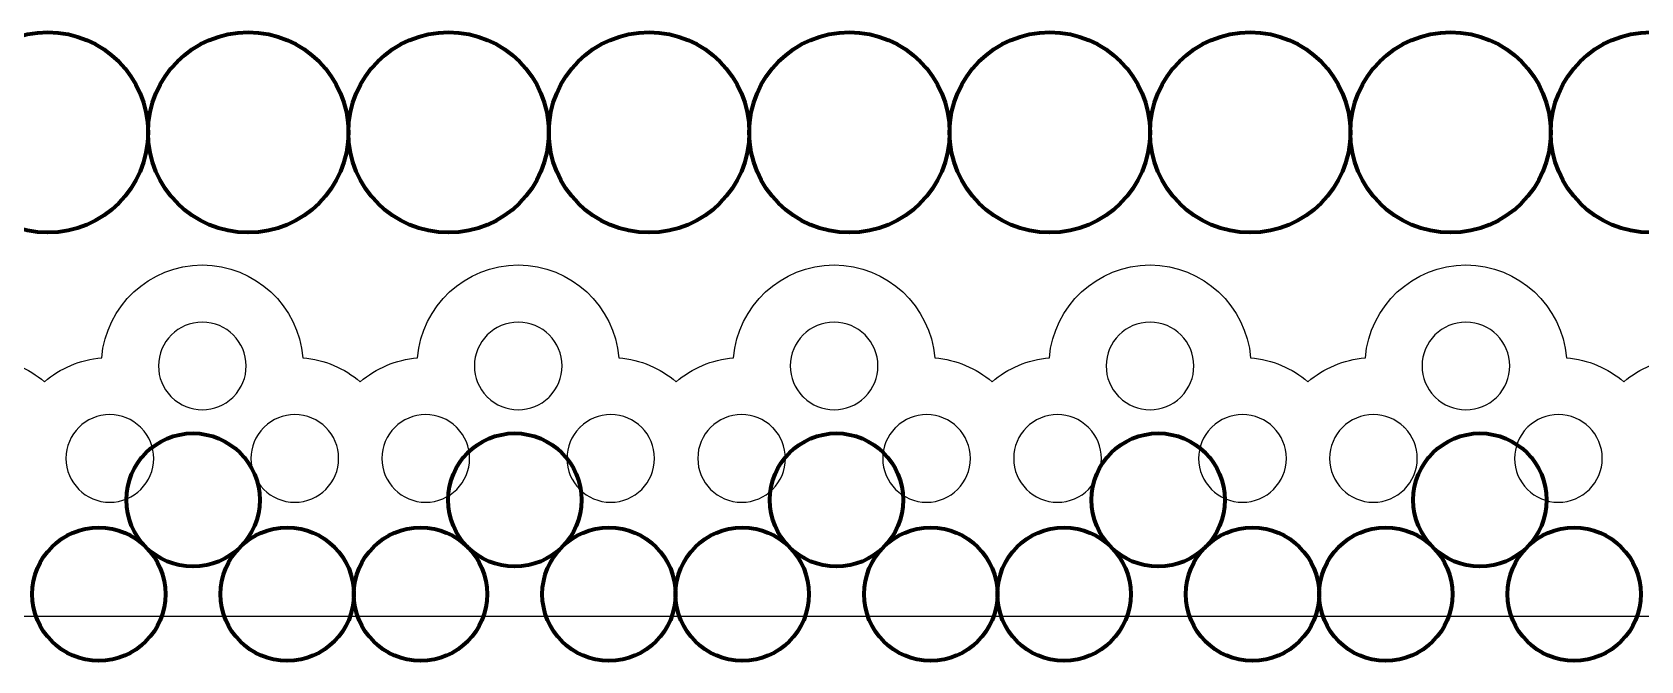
# Model space of a CAD drawing. Header units: centimetres. Extents: x -18.5 to 18.5, y -10.1 to 10.4.
# Drawn here: x -11.8 to -4.16, y -0.46 to 2.53 of the extents above; entities that cross this region are included whole.
import ezdxf

# ---------------------------------------------------------------- set-up
doc = ezdxf.new("R2010")
doc.units = ezdxf.units.CM
doc.header["$MEASUREMENT"] = 0
doc.layers.add('Layer 1', color=7, linetype='Continuous')

msp = doc.modelspace()

# ---------------------------------------------------------------- linework, layer by layer
at = {"layer": 'Layer 1', "color": 7, "lineweight": 211}
for centre, major_axis in [((-11.72767, 2.04987), (0, 0.47625)), ((-10.77517, 2.04987), (0, 0.47625)), ((-9.82267, 2.04987), (0, 0.47625)), ((-8.87017, 2.04987), (0, 0.47625)), ((-7.91767, 2.04987), (0, 0.47625)), ((-6.96517, 2.04987), (0, 0.47625)), ((-6.01267, 2.04987), (0, 0.47625)), ((-5.06017, 2.04987), (0, 0.47625)), ((-4.10767, 2.04987), (0, 0.47625)), ((-11.03745, 0.30248), (0, 0.31686)), ((-9.50824, 0.30248), (0, 0.31686)), ((-7.97903, 0.30248), (0, 0.31686)), ((-6.44981, 0.30248), (0, 0.31686)), ((-4.9206, 0.30248), (0, 0.31686)), ((-11.4852, -0.14524), (0, 0.31686)), ((-10.5897, -0.14524), (0, 0.31686)), ((-9.95599, -0.14524), (0, 0.31684)), ((-9.06048, -0.14524), (0, 0.31684)), ((-8.42678, -0.14524), (0, 0.31686)), ((-7.53127, -0.14524), (0, 0.31686)), ((-6.89757, -0.14524), (0, 0.31684)), ((-6.00206, -0.14524), (0, 0.31686)), ((-5.36836, -0.14524), (0, 0.31686)), ((-4.47287, -0.14524), (0, 0.31686))]:
    msp.add_ellipse(centre, major_axis=major_axis, ratio=1, dxfattribs=at)
at = {"layer": 'Layer 1'}
for points, knots in [([(4.49952, 0.97789), (4.47983, 1.22461), (4.27314, 1.41945), (4.02144, 1.41945), (4.02144, 1.41945), (3.76977, 1.41945), (3.56313, 1.22458), (3.5435, 0.97789), (3.5435, 0.97789), (3.43984, 0.96961), (3.34546, 0.92847), (3.27077, 0.86465), (3.27077, 0.86465), (3.19603, 0.92847), (3.1017, 0.96961), (2.99804, 0.97789), (2.99804, 0.97789), (2.97835, 1.22461), (2.77166, 1.41945), (2.51996, 1.41945), (2.51996, 1.41945), (2.26829, 1.41945), (2.06165, 1.22458), (2.04202, 0.97789), (2.04202, 0.97789), (1.93836, 0.96961), (1.84401, 0.92847), (1.76929, 0.86465), (1.76929, 0.86465), (1.69455, 0.92847), (1.60017, 0.96961), (1.4965, 0.97789), (1.4965, 0.97789), (1.47687, 1.22461), (1.2702, 1.41945), (1.01853, 1.41945), (1.01853, 1.41945), (0.76681, 1.41945), (0.56017, 1.22458), (0.54048, 0.97789), (0.54048, 0.97789), (0.43682, 0.96961), (0.34252, 0.92847), (0.26775, 0.86465), (0.26775, 0.86465), (0.19306, 0.92847), (0.09868, 0.96961), (-0.00493, 0.97789), (-0.00493, 0.97789), (-0.02462, 1.22461), (-0.23128, 1.41945), (-0.48293, 1.41945), (-0.48293, 1.41945), (-0.73468, 1.41945), (-0.94132, 1.22458), (-0.96101, 0.97789), (-0.96101, 0.97789), (-1.06467, 0.96961), (-1.15897, 0.92847), (-1.23374, 0.86465), (-1.23374, 0.86465), (-1.30843, 0.92847), (-1.40281, 0.96961), (-1.50642, 0.97789), (-1.50642, 0.97789), (-1.52611, 1.22461), (-1.73277, 1.41945), (-1.98442, 1.41945), (-1.98442, 1.41945), (-2.23614, 1.41945), (-2.44281, 1.22458), (-2.4625, 0.97789), (-2.4625, 0.97789), (-2.56611, 0.96961), (-2.66046, 0.92847), (-2.73518, 0.86465), (-2.73518, 0.86465), (-2.8099, 0.92847), (-2.9043, 0.96961), (-3.00791, 0.97789), (-3.00791, 0.97789), (-3.0276, 1.22461), (-3.23426, 1.41945), (-3.48591, 1.41945), (-3.48591, 1.41945), (-3.73763, 1.41945), (-3.9443, 1.22458), (-3.96393, 0.97789), (-3.96393, 0.97789), (-4.06759, 0.96961), (-4.16194, 0.92849), (-4.23666, 0.86467), (-4.23666, 0.86467), (-4.31138, 0.92849), (-4.40573, 0.96963), (-4.50939, 0.97789), (-4.50939, 0.97789), (-4.52902, 1.22461), (-4.73569, 1.41945), (-4.98739, 1.41945), (-4.98739, 1.41945), (-5.23909, 1.41945), (-5.44578, 1.22458), (-5.46539, 0.97789), (-5.46539, 0.97789), (-5.56905, 0.96961), (-5.66343, 0.92847), (-5.73815, 0.86465), (-5.73815, 0.86465), (-5.81287, 0.92847), (-5.90727, 0.96961), (-6.01088, 0.97789), (-6.01088, 0.97789), (-6.03057, 1.22461), (-6.23723, 1.41945), (-6.4889, 1.41945), (-6.4889, 1.41945), (-6.74057, 1.41945), (-6.94726, 1.22458), (-6.96695, 0.97789), (-6.96695, 0.97789), (-7.07059, 0.96961), (-7.16494, 0.92847), (-7.23966, 0.86465), (-7.23966, 0.86465), (-7.31438, 0.92847), (-7.40873, 0.96961), (-7.51237, 0.97789), (-7.51237, 0.97789), (-7.53206, 1.22461), (-7.73872, 1.41945), (-7.99042, 1.41945), (-7.99042, 1.41945), (-8.24209, 1.41945), (-8.44876, 1.22458), (-8.46844, 0.97789), (-8.46844, 0.97789), (-8.57208, 0.96961), (-8.66643, 0.92847), (-8.74117, 0.86465), (-8.74117, 0.86465), (-8.81589, 0.92847), (-8.91024, 0.96961), (-9.01388, 0.97789), (-9.01388, 0.97789), (-9.03357, 1.22461), (-9.24023, 1.41945), (-9.49193, 1.41945), (-9.49193, 1.41945), (-9.74363, 1.41945), (-9.95027, 1.22458), (-9.96995, 0.97789), (-9.96995, 0.97789), (-10.07359, 0.96961), (-10.16794, 0.92847), (-10.24266, 0.86465), (-10.24266, 0.86465), (-10.31738, 0.92847), (-10.41176, 0.96961), (-10.51539, 0.97789), (-10.51539, 0.97789), (-10.53508, 1.22461), (-10.74171, 1.41945), (-10.99339, 1.41945), (-10.99339, 1.41945), (-11.24509, 1.41945), (-11.45175, 1.22458), (-11.47144, 0.97789), (-11.47144, 0.97789), (-11.57508, 0.96961), (-11.66945, 0.92847), (-11.74417, 0.86467), (-11.74417, 0.86467), (-11.81886, 0.92849), (-11.91324, 0.96963), (-12.01685, 0.97789), (-12.01685, 0.97789), (-12.03654, 1.22461), (-12.2432, 1.41945), (-12.4949, 1.41945), (-12.4949, 1.41945), (-12.7466, 1.41945), (-12.95324, 1.22458), (-12.97292, 0.97789), (-12.97292, 0.97789), (-13.07656, 0.96961), (-13.17091, 0.92847), (-13.24563, 0.86465), (-13.24563, 0.86465), (-13.32035, 0.92847), (-13.4147, 0.96961), (-13.51834, 0.97789), (-13.51834, 0.97789), (-13.53803, 1.22461), (-13.74469, 1.41945), (-13.99639, 1.41945), (-13.99639, 1.41945), (-14.24806, 1.41945), (-14.45473, 1.22458), (-14.47441, 0.97789), (-14.47441, 0.97789), (-14.57805, 0.96961), (-14.6724, 0.92847), (-14.74712, 0.86465), (-14.74712, 0.86465), (-14.82184, 0.92847), (-14.91619, 0.96961), (-15.01983, 0.97789), (-15.01983, 0.97789), (-15.03952, 1.22461), (-15.24615, 1.41945), (-15.49785, 1.41945), (-15.49785, 1.41945), (-15.74955, 1.41945), (-15.95621, 1.22458), (-15.97587, 0.97789), (-15.97587, 0.97789), (-16.07951, 0.96961), (-16.17386, 0.92847), (-16.2486, 0.86465), (-16.2486, 0.86465), (-16.32332, 0.92847), (-16.41767, 0.96961), (-16.52131, 0.97789), (-16.52131, 0.97789), (-16.541, 1.22461), (-16.74763, 1.41945), (-16.99933, 1.41945), (-16.99933, 1.41945), (-17.25103, 1.41945), (-17.45767, 1.22458), (-17.47735, 0.97789), (-17.47735, 0.97789), (-17.72407, 0.9582), (-17.91891, 0.75157), (-17.91891, 0.49987), (-17.91891, 0.49987), (-17.91891, 0.43611), (-17.91891, 0.31961), (-17.91891, 0.31961), (-17.91891, 0.31961), (-17.91891, 0.31961), (-17.91891, -0.25096), (-17.91891, -0.25096), (-17.91891, -0.25096), (-17.91891, -0.25096), (4.94111, -0.25097), (4.94111, -0.25097), (4.94111, -0.25097), (4.94111, -0.25097), (4.94111, 0.3196), (4.94111, 0.3196), (4.94111, 0.3196), (4.94111, 0.3196), (4.94111, 0.4361), (4.94111, 0.49986), (4.94111, 0.49986), (4.94108, 0.75156), (4.74624, 0.9582), (4.49952, 0.97789)], [0, 0, 0, 0, 0.0151515, 0.0151515, 0.0151515, 0.0151515, 0.030303, 0.030303, 0.030303, 0.030303, 0.0454545, 0.0454545, 0.0454545, 0.0454545, 0.0606061, 0.0606061, 0.0606061, 0.0606061, 0.0757576, 0.0757576, 0.0757576, 0.0757576, 0.0909091, 0.0909091, 0.0909091, 0.0909091, 0.1060606, 0.1060606, 0.1060606, 0.1060606, 0.1212121, 0.1212121, 0.1212121, 0.1212121, 0.1363636, 0.1363636, 0.1363636, 0.1363636, 0.1515152, 0.1515152, 0.1515152, 0.1515152, 0.1666667, 0.1666667, 0.1666667, 0.1666667, 0.1818182, 0.1818182, 0.1818182, 0.1818182, 0.1969697, 0.1969697, 0.1969697, 0.1969697, 0.2121212, 0.2121212, 0.2121212, 0.2121212, 0.2272727, 0.2272727, 0.2272727, 0.2272727, 0.2424242, 0.2424242, 0.2424242, 0.2424242, 0.2575758, 0.2575758, 0.2575758, 0.2575758, 0.2727273, 0.2727273, 0.2727273, 0.2727273, 0.2878788, 0.2878788, 0.2878788, 0.2878788, 0.3030303, 0.3030303, 0.3030303, 0.3030303, 0.3181818, 0.3181818, 0.3181818, 0.3181818, 0.3333333, 0.3333333, 0.3333333, 0.3333333, 0.3484848, 0.3484848, 0.3484848, 0.3484848, 0.3636364, 0.3636364, 0.3636364, 0.3636364, 0.3787879, 0.3787879, 0.3787879, 0.3787879, 0.3939394, 0.3939394, 0.3939394, 0.3939394, 0.4090909, 0.4090909, 0.4090909, 0.4090909, 0.4242424, 0.4242424, 0.4242424, 0.4242424, 0.4393939, 0.4393939, 0.4393939, 0.4393939, 0.4545455, 0.4545455, 0.4545455, 0.4545455, 0.469697, 0.469697, 0.469697, 0.469697, 0.4848485, 0.4848485, 0.4848485, 0.4848485, 0.5, 0.5, 0.5, 0.5, 0.5151515, 0.5151515, 0.5151515, 0.5151515, 0.530303, 0.530303, 0.530303, 0.530303, 0.5454545, 0.5454545, 0.5454545, 0.5454545, 0.5606061, 0.5606061, 0.5606061, 0.5606061, 0.5757576, 0.5757576, 0.5757576, 0.5757576, 0.5909091, 0.5909091, 0.5909091, 0.5909091, 0.6060606, 0.6060606, 0.6060606, 0.6060606, 0.6212121, 0.6212121, 0.6212121, 0.6212121, 0.6363636, 0.6363636, 0.6363636, 0.6363636, 0.6515152, 0.6515152, 0.6515152, 0.6515152, 0.6666667, 0.6666667, 0.6666667, 0.6666667, 0.6818182, 0.6818182, 0.6818182, 0.6818182, 0.6969697, 0.6969697, 0.6969697, 0.6969697, 0.7121212, 0.7121212, 0.7121212, 0.7121212, 0.7272727, 0.7272727, 0.7272727, 0.7272727, 0.7424242, 0.7424242, 0.7424242, 0.7424242, 0.7575758, 0.7575758, 0.7575758, 0.7575758, 0.7727273, 0.7727273, 0.7727273, 0.7727273, 0.7878788, 0.7878788, 0.7878788, 0.7878788, 0.8030303, 0.8030303, 0.8030303, 0.8030303, 0.8181818, 0.8181818, 0.8181818, 0.8181818, 0.8333333, 0.8333333, 0.8333333, 0.8333333, 0.8484848, 0.8484848, 0.8484848, 0.8484848, 0.8636364, 0.8636364, 0.8636364, 0.8636364, 0.8787879, 0.8787879, 0.8787879, 0.8787879, 0.8939394, 0.8939394, 0.8939394, 0.8939394, 0.9090909, 0.9090909, 0.9090909, 0.9090909, 0.9242424, 0.9242424, 0.9242424, 0.9242424, 0.9393939, 0.9393939, 0.9393939, 0.9393939, 0.9545455, 0.9545455, 0.9545455, 0.9545455, 0.969697, 0.969697, 0.969697, 0.969697, 1, 1, 1, 1]), ([(-10.84489, 0.7935), (-10.84489, 0.7935), (-10.84656, 0.79183), (-10.84838, 0.79001), (-10.84838, 0.79001), (-10.88754, 0.75202), (-10.93903, 0.73109), (-10.99335, 0.73109), (-10.99335, 0.73109), (-11.04772, 0.73109), (-11.09924, 0.75205), (-11.13943, 0.7911), (-11.13943, 0.7911), (-11.13943, 0.7911), (-11.14176, 0.79343), (-11.14274, 0.79441), (-11.14274, 0.79441), (-11.18079, 0.83357), (-11.20174, 0.88508), (-11.20174, 0.93948), (-11.20174, 0.93948), (-11.20174, 1.05439), (-11.10824, 1.14789), (-10.99333, 1.14789), (-10.99333, 1.14789), (-10.87842, 1.14789), (-10.78497, 1.05439), (-10.78497, 0.93948), (-10.78497, 0.93948), (-10.78498, 0.88518), (-10.80589, 0.83366), (-10.84489, 0.7935)], [0, 0, 0, 0, 0.1111111, 0.1111111, 0.1111111, 0.1111111, 0.2222222, 0.2222222, 0.2222222, 0.2222222, 0.3333333, 0.3333333, 0.3333333, 0.3333333, 0.4444444, 0.4444444, 0.4444444, 0.4444444, 0.5555556, 0.5555556, 0.5555556, 0.5555556, 0.6666667, 0.6666667, 0.6666667, 0.6666667, 0.7777778, 0.7777778, 0.7777778, 0.7777778, 1, 1, 1, 1]), ([(-9.34377, 0.79313), (-9.34377, 0.79313), (-9.34533, 0.7916), (-9.34681, 0.79011), (-9.34681, 0.79011), (-9.38597, 0.75206), (-9.43751, 0.73111), (-9.49191, 0.73111), (-9.49191, 0.73111), (-9.54628, 0.73111), (-9.5978, 0.75207), (-9.63764, 0.79077), (-9.63764, 0.79077), (-9.63764, 0.79077), (-9.63928, 0.79241), (-9.64129, 0.79445), (-9.64129, 0.79445), (-9.67934, 0.83361), (-9.70027, 0.88512), (-9.70027, 0.93949), (-9.70027, 0.93949), (-9.70027, 1.0544), (-9.60679, 1.1479), (-9.49188, 1.1479), (-9.49188, 1.1479), (-9.37697, 1.1479), (-9.28347, 1.0544), (-9.28347, 0.93949), (-9.28347, 0.93949), (-9.28347, 0.88512), (-9.30443, 0.83361), (-9.34377, 0.79313)], [0, 0, 0, 0, 0.1111111, 0.1111111, 0.1111111, 0.1111111, 0.2222222, 0.2222222, 0.2222222, 0.2222222, 0.3333333, 0.3333333, 0.3333333, 0.3333333, 0.4444444, 0.4444444, 0.4444444, 0.4444444, 0.5555556, 0.5555556, 0.5555556, 0.5555556, 0.6666667, 0.6666667, 0.6666667, 0.6666667, 0.7777778, 0.7777778, 0.7777778, 0.7777778, 1, 1, 1, 1]), ([(-7.84171, 0.79374), (-7.84171, 0.79374), (-7.84433, 0.79109), (-7.84533, 0.79009), (-7.84533, 0.79009), (-7.88451, 0.75204), (-7.93603, 0.73111), (-7.9904, 0.73111), (-7.9904, 0.73111), (-8.04477, 0.73111), (-8.09626, 0.75207), (-8.13611, 0.79075), (-8.13611, 0.79075), (-8.13611, 0.79075), (-8.13704, 0.79165), (-8.13704, 0.79165), (-8.13704, 0.79165), (-8.13704, 0.79165), (-8.13744, 0.79205), (-8.13947, 0.79408), (-8.13947, 0.79408), (-8.13947, 0.79408), (-8.13987, 0.7945), (-8.13987, 0.7945), (-8.13987, 0.7945), (-8.17786, 0.83366), (-8.19879, 0.88515), (-8.19879, 0.93949), (-8.19879, 0.93949), (-8.19879, 1.0544), (-8.10531, 1.1479), (-7.99043, 1.1479), (-7.99043, 1.1479), (-7.87552, 1.1479), (-7.78202, 1.0544), (-7.78202, 0.93949), (-7.78202, 0.93949), (-7.78199, 0.88507), (-7.80297, 0.83356), (-7.84171, 0.79374)], [0, 0, 0, 0, 0.0909091, 0.0909091, 0.0909091, 0.0909091, 0.1818182, 0.1818182, 0.1818182, 0.1818182, 0.2727273, 0.2727273, 0.2727273, 0.2727273, 0.3636364, 0.3636364, 0.3636364, 0.3636364, 0.4545455, 0.4545455, 0.4545455, 0.4545455, 0.5454545, 0.5454545, 0.5454545, 0.5454545, 0.6363636, 0.6363636, 0.6363636, 0.6363636, 0.7272727, 0.7272727, 0.7272727, 0.7272727, 0.8181818, 0.8181818, 0.8181818, 0.8181818, 1, 1, 1, 1]), ([(-6.34078, 0.79313), (-6.34094, 0.793), (-6.34136, 0.79255), (-6.34377, 0.79011), (-6.34377, 0.79011), (-6.38293, 0.75206), (-6.43447, 0.73108), (-6.48889, 0.73108), (-6.48889, 0.73108), (-6.54329, 0.73108), (-6.5948, 0.75204), (-6.63465, 0.79077), (-6.63465, 0.79077), (-6.63465, 0.79077), (-6.6382, 0.79434), (-6.63822, 0.79437), (-6.63822, 0.79437), (-6.67632, 0.83353), (-6.6973, 0.88507), (-6.6973, 0.93947), (-6.6973, 0.93947), (-6.6973, 1.05438), (-6.6038, 1.14788), (-6.48889, 1.14788), (-6.48889, 1.14788), (-6.37398, 1.14788), (-6.2805, 1.05438), (-6.2805, 0.93947), (-6.2805, 0.93947), (-6.28053, 0.88504), (-6.30149, 0.83353), (-6.34078, 0.79313)], [0, 0, 0, 0, 0.1111111, 0.1111111, 0.1111111, 0.1111111, 0.2222222, 0.2222222, 0.2222222, 0.2222222, 0.3333333, 0.3333333, 0.3333333, 0.3333333, 0.4444444, 0.4444444, 0.4444444, 0.4444444, 0.5555556, 0.5555556, 0.5555556, 0.5555556, 0.6666667, 0.6666667, 0.6666667, 0.6666667, 0.7777778, 0.7777778, 0.7777778, 0.7777778, 1, 1, 1, 1]), ([(-4.83887, 0.79355), (-4.83945, 0.79297), (-4.84027, 0.79217), (-4.84247, 0.78995), (-4.84247, 0.78995), (-4.8816, 0.75201), (-4.93309, 0.73111), (-4.98741, 0.73111), (-4.98741, 0.73111), (-5.04173, 0.73111), (-5.09322, 0.75201), (-5.13248, 0.79011), (-5.13248, 0.79011), (-5.13248, 0.79011), (-5.13626, 0.79387), (-5.137, 0.79461), (-5.137, 0.79461), (-5.17494, 0.83377), (-5.19582, 0.88523), (-5.19582, 0.9395), (-5.19582, 0.9395), (-5.19582, 1.05441), (-5.10234, 1.14791), (-4.98741, 1.14791), (-4.98741, 1.14791), (-4.87248, 1.14791), (-4.779, 1.05441), (-4.779, 0.9395), (-4.779, 0.9395), (-4.779, 0.8852), (-4.7999, 0.83372), (-4.83887, 0.79355)], [0, 0, 0, 0, 0.1111111, 0.1111111, 0.1111111, 0.1111111, 0.2222222, 0.2222222, 0.2222222, 0.2222222, 0.3333333, 0.3333333, 0.3333333, 0.3333333, 0.4444444, 0.4444444, 0.4444444, 0.4444444, 0.5555556, 0.5555556, 0.5555556, 0.5555556, 0.6666667, 0.6666667, 0.6666667, 0.6666667, 0.7777778, 0.7777778, 0.7777778, 0.7777778, 1, 1, 1, 1]), ([(-11.433, 0.29148), (-11.54791, 0.29148), (-11.64141, 0.38496), (-11.64141, 0.49987), (-11.64141, 0.49987), (-11.64141, 0.61478), (-11.54791, 0.70826), (-11.433, 0.70826), (-11.433, 0.70826), (-11.3786, 0.70826), (-11.32706, 0.6873), (-11.28687, 0.64823), (-11.28687, 0.64823), (-11.28687, 0.64823), (-11.28576, 0.64709), (-11.28364, 0.64498), (-11.28364, 0.64498), (-11.24557, 0.60582), (-11.22458, 0.55425), (-11.22458, 0.49986), (-11.22458, 0.49986), (-11.22459, 0.38496), (-11.31809, 0.29148), (-11.433, 0.29148)], [0, 0, 0, 0, 0.1428571, 0.1428571, 0.1428571, 0.1428571, 0.2857143, 0.2857143, 0.2857143, 0.2857143, 0.4285714, 0.4285714, 0.4285714, 0.4285714, 0.5714286, 0.5714286, 0.5714286, 0.5714286, 0.7142857, 0.7142857, 0.7142857, 0.7142857, 1, 1, 1, 1]), ([(-10.55374, 0.29148), (-10.66865, 0.29148), (-10.76213, 0.38496), (-10.76213, 0.49987), (-10.76213, 0.49987), (-10.76213, 0.55427), (-10.74117, 0.60578), (-10.70215, 0.64595), (-10.70215, 0.64595), (-10.70215, 0.64595), (-10.69945, 0.64862), (-10.69879, 0.64928), (-10.69879, 0.64928), (-10.65963, 0.68733), (-10.60812, 0.70826), (-10.55375, 0.70826), (-10.55375, 0.70826), (-10.43884, 0.70826), (-10.34534, 0.61478), (-10.34534, 0.49987), (-10.34534, 0.49987), (-10.34533, 0.38496), (-10.43883, 0.29148), (-10.55374, 0.29148)], [0, 0, 0, 0, 0.1428571, 0.1428571, 0.1428571, 0.1428571, 0.2857143, 0.2857143, 0.2857143, 0.2857143, 0.4285714, 0.4285714, 0.4285714, 0.4285714, 0.5714286, 0.5714286, 0.5714286, 0.5714286, 0.7142857, 0.7142857, 0.7142857, 0.7142857, 1, 1, 1, 1]), ([(-9.93149, 0.29148), (-10.0464, 0.29148), (-10.1399, 0.38496), (-10.1399, 0.49987), (-10.1399, 0.49987), (-10.1399, 0.61478), (-10.0464, 0.70826), (-9.93149, 0.70826), (-9.93149, 0.70826), (-9.87709, 0.70826), (-9.82558, 0.6873), (-9.78544, 0.64828), (-9.78544, 0.64828), (-9.78544, 0.64828), (-9.78391, 0.64672), (-9.78213, 0.64497), (-9.78213, 0.64497), (-9.74408, 0.60581), (-9.72313, 0.55427), (-9.72313, 0.49987), (-9.72313, 0.49987), (-9.72313, 0.38496), (-9.81661, 0.29148), (-9.93149, 0.29148)], [0, 0, 0, 0, 0.1428571, 0.1428571, 0.1428571, 0.1428571, 0.2857143, 0.2857143, 0.2857143, 0.2857143, 0.4285714, 0.4285714, 0.4285714, 0.4285714, 0.5714286, 0.5714286, 0.5714286, 0.5714286, 0.7142857, 0.7142857, 0.7142857, 0.7142857, 1, 1, 1, 1]), ([(-9.05228, 0.29148), (-9.16719, 0.29148), (-9.26064, 0.38496), (-9.26064, 0.49987), (-9.26064, 0.49987), (-9.26064, 0.55429), (-9.23966, 0.60586), (-9.20092, 0.64568), (-9.20092, 0.64568), (-9.20092, 0.64568), (-9.19952, 0.64708), (-9.1974, 0.64917), (-9.1974, 0.64917), (-9.15824, 0.68727), (-9.1067, 0.70825), (-9.05228, 0.70825), (-9.05228, 0.70825), (-8.93737, 0.70825), (-8.84387, 0.61477), (-8.84387, 0.49986), (-8.84387, 0.49986), (-8.84387, 0.38496), (-8.93735, 0.29148), (-9.05228, 0.29148)], [0, 0, 0, 0, 0.1428571, 0.1428571, 0.1428571, 0.1428571, 0.2857143, 0.2857143, 0.2857143, 0.2857143, 0.4285714, 0.4285714, 0.4285714, 0.4285714, 0.5714286, 0.5714286, 0.5714286, 0.5714286, 0.7142857, 0.7142857, 0.7142857, 0.7142857, 1, 1, 1, 1]), ([(-8.43001, 0.29148), (-8.54492, 0.29148), (-8.63842, 0.38496), (-8.63842, 0.49987), (-8.63842, 0.49987), (-8.63842, 0.61478), (-8.54492, 0.70826), (-8.43001, 0.70826), (-8.43001, 0.70826), (-8.37564, 0.70826), (-8.32412, 0.6873), (-8.28428, 0.6486), (-8.28428, 0.6486), (-8.28428, 0.6486), (-8.28293, 0.64728), (-8.28293, 0.64728), (-8.28293, 0.64728), (-8.28293, 0.64728), (-8.28251, 0.64686), (-8.28102, 0.64537), (-8.28102, 0.64537), (-8.28102, 0.64537), (-8.2806, 0.64495), (-8.2806, 0.64495), (-8.2806, 0.64495), (-8.24255, 0.60579), (-8.22162, 0.55425), (-8.22162, 0.49991), (-8.22162, 0.49991), (-8.22162, 0.38496), (-8.3151, 0.29148), (-8.43001, 0.29148)], [0, 0, 0, 0, 0.1111111, 0.1111111, 0.1111111, 0.1111111, 0.2222222, 0.2222222, 0.2222222, 0.2222222, 0.3333333, 0.3333333, 0.3333333, 0.3333333, 0.4444444, 0.4444444, 0.4444444, 0.4444444, 0.5555556, 0.5555556, 0.5555556, 0.5555556, 0.6666667, 0.6666667, 0.6666667, 0.6666667, 0.7777778, 0.7777778, 0.7777778, 0.7777778, 1, 1, 1, 1]), ([(-7.55077, 0.29148), (-7.66568, 0.29148), (-7.75918, 0.38496), (-7.75918, 0.49987), (-7.75918, 0.49987), (-7.75918, 0.55427), (-7.73822, 0.60581), (-7.69946, 0.64566), (-7.69946, 0.64566), (-7.69946, 0.64566), (-7.69838, 0.64674), (-7.69838, 0.64674), (-7.69838, 0.64674), (-7.69838, 0.64674), (-7.69809, 0.64703), (-7.69618, 0.64896), (-7.69618, 0.64896), (-7.69618, 0.64896), (-7.69589, 0.64925), (-7.69589, 0.64925), (-7.69589, 0.64925), (-7.65671, 0.6873), (-7.60516, 0.70828), (-7.55077, 0.70828), (-7.55077, 0.70828), (-7.43586, 0.70828), (-7.34238, 0.6148), (-7.34238, 0.49989), (-7.34238, 0.49989), (-7.34236, 0.38496), (-7.43584, 0.29148), (-7.55077, 0.29148)], [0, 0, 0, 0, 0.1111111, 0.1111111, 0.1111111, 0.1111111, 0.2222222, 0.2222222, 0.2222222, 0.2222222, 0.3333333, 0.3333333, 0.3333333, 0.3333333, 0.4444444, 0.4444444, 0.4444444, 0.4444444, 0.5555556, 0.5555556, 0.5555556, 0.5555556, 0.6666667, 0.6666667, 0.6666667, 0.6666667, 0.7777778, 0.7777778, 0.7777778, 0.7777778, 1, 1, 1, 1]), ([(-6.92858, 0.29148), (-7.04346, 0.29148), (-7.13694, 0.38496), (-7.13694, 0.49987), (-7.13694, 0.49987), (-7.13694, 0.61478), (-7.04346, 0.70826), (-6.92858, 0.70826), (-6.92858, 0.70826), (-6.87416, 0.70826), (-6.82261, 0.6873), (-6.78245, 0.64823), (-6.78245, 0.64823), (-6.78245, 0.64823), (-6.78094, 0.64672), (-6.7792, 0.64498), (-6.7792, 0.64498), (-6.74113, 0.6058), (-6.72017, 0.55425), (-6.72017, 0.49986), (-6.72017, 0.49986), (-6.72014, 0.38496), (-6.81364, 0.29148), (-6.92858, 0.29148)], [0, 0, 0, 0, 0.1428571, 0.1428571, 0.1428571, 0.1428571, 0.2857143, 0.2857143, 0.2857143, 0.2857143, 0.4285714, 0.4285714, 0.4285714, 0.4285714, 0.5714286, 0.5714286, 0.5714286, 0.5714286, 0.7142857, 0.7142857, 0.7142857, 0.7142857, 1, 1, 1, 1]), ([(-6.04926, 0.29148), (-6.16417, 0.29148), (-6.25765, 0.38496), (-6.25765, 0.49987), (-6.25765, 0.49987), (-6.25765, 0.55429), (-6.23667, 0.60584), (-6.19822, 0.64536), (-6.19822, 0.64536), (-6.19822, 0.64536), (-6.1947, 0.64888), (-6.19436, 0.64922), (-6.19436, 0.64922), (-6.15523, 0.68729), (-6.10366, 0.70828), (-6.04926, 0.70828), (-6.04926, 0.70828), (-5.93432, 0.70828), (-5.84085, 0.6148), (-5.84085, 0.49989), (-5.84085, 0.49989), (-5.84087, 0.38496), (-5.93435, 0.29148), (-6.04926, 0.29148)], [0, 0, 0, 0, 0.1428571, 0.1428571, 0.1428571, 0.1428571, 0.2857143, 0.2857143, 0.2857143, 0.2857143, 0.4285714, 0.4285714, 0.4285714, 0.4285714, 0.5714286, 0.5714286, 0.5714286, 0.5714286, 0.7142857, 0.7142857, 0.7142857, 0.7142857, 1, 1, 1, 1]), ([(-5.42707, 0.29148), (-5.54198, 0.29148), (-5.63543, 0.38496), (-5.63543, 0.49987), (-5.63543, 0.49987), (-5.63543, 0.61478), (-5.54198, 0.70826), (-5.42707, 0.70826), (-5.42707, 0.70826), (-5.37267, 0.70826), (-5.32116, 0.6873), (-5.2816, 0.64891), (-5.2816, 0.64891), (-5.2816, 0.64891), (-5.27919, 0.6465), (-5.27766, 0.64491), (-5.27766, 0.64491), (-5.23961, 0.60578), (-5.21868, 0.55426), (-5.21868, 0.49987), (-5.21868, 0.49987), (-5.21865, 0.38496), (-5.31213, 0.29148), (-5.42707, 0.29148)], [0, 0, 0, 0, 0.1428571, 0.1428571, 0.1428571, 0.1428571, 0.2857143, 0.2857143, 0.2857143, 0.2857143, 0.4285714, 0.4285714, 0.4285714, 0.4285714, 0.5714286, 0.5714286, 0.5714286, 0.5714286, 0.7142857, 0.7142857, 0.7142857, 0.7142857, 1, 1, 1, 1]), ([(-4.54775, 0.29148), (-4.66271, 0.29148), (-4.75624, 0.38496), (-4.75624, 0.49987), (-4.75624, 0.49987), (-4.75624, 0.55414), (-4.73534, 0.6056), (-4.69584, 0.64632), (-4.69584, 0.64632), (-4.69528, 0.64685), (-4.6946, 0.64754), (-4.69266, 0.6495), (-4.69266, 0.6495), (-4.6535, 0.68741), (-4.60204, 0.70829), (-4.54775, 0.70829), (-4.54775, 0.70829), (-4.43287, 0.70829), (-4.33939, 0.61481), (-4.33939, 0.4999), (-4.33939, 0.4999), (-4.33939, 0.38496), (-4.43287, 0.29148), (-4.54775, 0.29148)], [0, 0, 0, 0, 0.1428571, 0.1428571, 0.1428571, 0.1428571, 0.2857143, 0.2857143, 0.2857143, 0.2857143, 0.4285714, 0.4285714, 0.4285714, 0.4285714, 0.5714286, 0.5714286, 0.5714286, 0.5714286, 0.7142857, 0.7142857, 0.7142857, 0.7142857, 1, 1, 1, 1])]:
    msp.add_open_spline(points, degree=3, knots=knots, dxfattribs=at)

doc.saveas('drawing.dxf')
